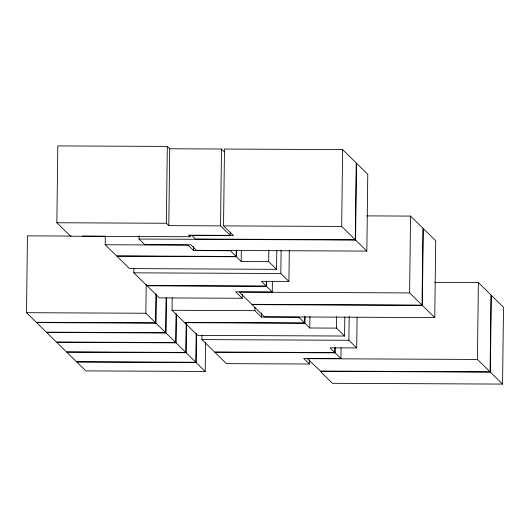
<?xml version="1.0" encoding="UTF-8"?>
<svg xmlns="http://www.w3.org/2000/svg" width="530" height="530" viewBox="0 0 530 530"><rect width="100%" height="100%" fill="white"/><g stroke="black" fill="none" stroke-linecap="round" stroke-linejoin="round"><path stroke-width="0.79" d="M155.979 293.905L155.628 322.823L36.265 322.273L26.5 312.7L27.441 235.863L71.066 236.062M190.084 235.108L190.065 236.758L70.583 236.208L56.862 222.752L57.803 145.916L167.308 146.419L169.726 148.791L221.5 149.029L224.349 151.825M236.261 250.67L236.188 256.454L116.58 255.904L105.198 244.741L105.298 236.479M266.312 281.105L266.252 286.061L146.77 285.511L133.838 272.831L133.891 268.697M366.839 251.094L355.564 240.037L356.505 163.194L367.78 174.257L366.839 251.094L196.531 250.345L190.939 244.86L144.703 244.648L138.986 239.037L139.026 235.737M155.628 322.823L145.863 313.25L146.214 284.332M166.115 297.993L165.691 332.694L155.959 323.148L156.31 294.236M230.292 232.067L230.252 235.373L220.56 225.873L168.792 225.634L166.367 223.256L167.308 146.419M176.099 313.641L175.748 342.559L165.983 332.979L166.413 297.456M168.792 225.634L169.726 148.791M304.73 316.357L304.651 322.962L184.394 322.412L172.031 310.288L172.184 297.893M186.169 323.512L185.811 352.43L176.04 342.844L176.391 313.926M196.193 333.344L195.835 362.262L186.116 352.728L186.467 323.81M236.188 256.454L230.371 250.75L193.596 250.584L193.642 246.45M205.56 342.532L205.203 371.45L196.153 362.573L196.511 333.661M334.88 347.6L334.821 352.556L214.564 352.006L201.917 339.598L201.963 335.47M220.56 225.873L221.5 149.029M223.541 225.886L224.481 149.043L342.625 149.586L356.226 162.922L355.285 239.759L195.53 239.03L191.9 235.472L233.511 235.658L223.541 225.886L341.691 226.429L355.285 239.759M276.793 250.326L276.561 269.326L268.683 261.601L241.183 261.476L236.347 256.732L236.426 250.12M241.183 261.476L241.316 250.736M272.4 281.218L272.268 291.964L266.53 286.332L147.048 285.789L159.391 297.886L242.25 298.271L242.296 294.137M304.651 322.962L298.834 317.258L261.436 317.086L254.89 310.666L254.93 307.36M261.436 317.086L261.489 312.958M266.53 286.332L266.59 281.377M268.683 261.601L268.823 250.034M289.294 250.047L288.91 281.443L280.82 273.506L281.099 250.372M344.805 317.026L344.566 336.033L336.49 328.11L309.765 327.984L304.929 323.24L305.008 316.629M341.048 347.799L340.923 358.538L335.112 352.841L214.855 352.291L226.423 363.64L309.407 364.017L309.454 359.89M309.765 327.984L309.911 316.417M335.112 352.841L335.185 347.057M336.49 328.11L336.63 316.543M341.691 226.429L342.625 149.586M357.081 317.364L356.703 347.938L348.892 340.273L349.184 316.311M410.558 216.094L422.973 228.271L422.032 305.108L409.617 292.931L410.558 216.094L366.767 215.889M422.344 305.412L423.284 228.576L435.7 240.752L434.766 317.589L264.417 316.808L252.002 304.631L422.344 305.412L434.766 317.589M478.378 282.609L491.012 294.998L490.071 371.835L477.437 359.446L478.378 282.609L434.607 282.41M490.349 372.106L491.29 295.27L503.5 307.248L502.559 384.084L332.436 383.303L321.18 372.265L321.736 372.265L320.782 371.331L490.349 372.106L502.559 384.084M56.862 222.752L166.367 223.256M230.252 235.373L188.455 235.181L190.065 236.758M82.594 236.115L105.642 236.221M138.986 239.037L355.564 240.037M105.198 244.741L188.024 245.118L193.596 250.584M236.347 256.732L116.858 256.182L129.512 268.591L276.561 269.326M133.838 272.831L280.82 273.506M288.91 281.443L261.409 281.317L266.252 286.061M272.268 291.964L235.645 291.791L242.25 298.271M409.617 292.931L239.401 292.149L251.816 304.326L422.032 305.108M172.031 310.288L254.89 310.666M26.5 312.7L145.863 313.25M304.929 323.24L184.672 322.684L197.591 335.357L344.566 336.033M155.959 323.148L36.596 322.604L46.329 332.151L165.691 332.694M165.983 332.979L46.62 332.429L56.385 342.009L175.748 342.559M201.917 339.598L348.892 340.273M176.04 342.844L56.677 342.294L66.449 351.88L185.811 352.43M356.703 347.938L329.985 347.812L334.821 352.556M186.116 352.728L66.754 352.178L76.472 361.712L195.835 362.262M340.923 358.538L303.644 358.366L309.407 364.017M477.437 359.446L307.314 358.664L320.498 371.053L490.071 371.835M196.153 362.573L76.797 362.03L85.84 370.901L205.203 371.45"/></g></svg>
